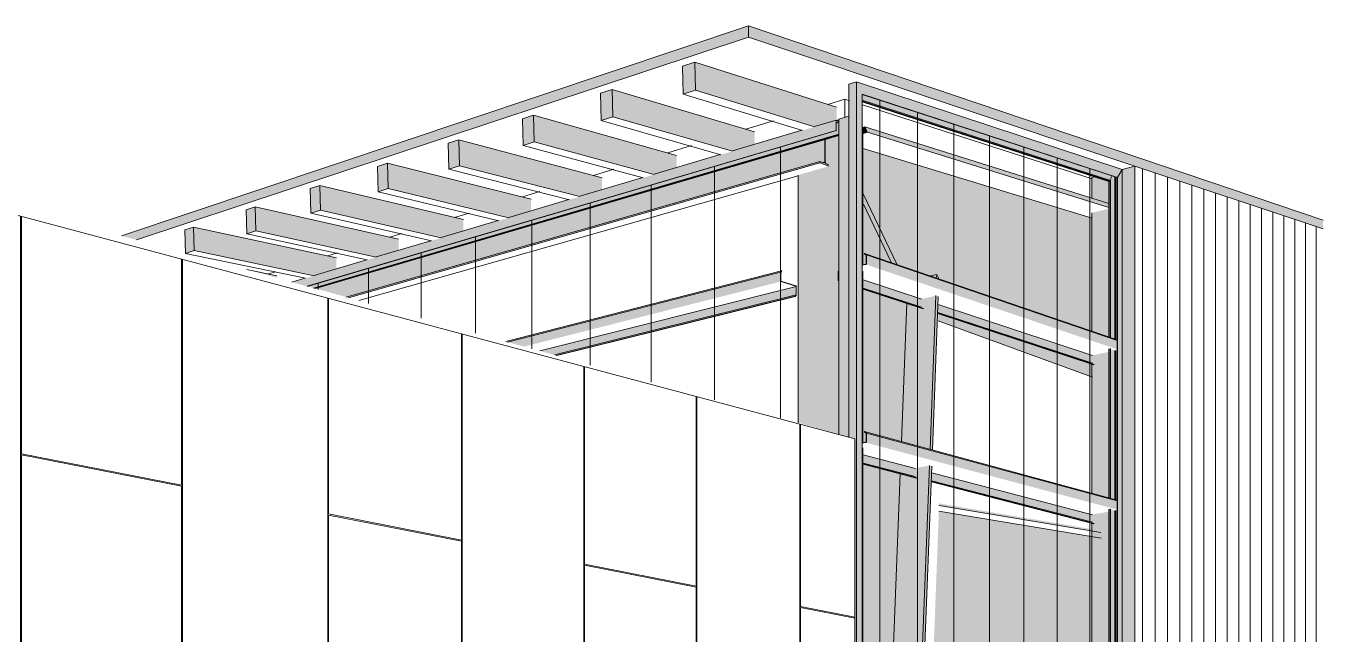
# Model space of a CAD drawing. Header units: inches. Extents: x 30764 to 92544, y -36095 to 66.
# Drawn here: x 30765.808 to 30766.363, y 60.205 to 60.465 of the extents above; entities that cross this region are included whole.
import ezdxf

# ---------------------------------------------------------------- set-up
doc = ezdxf.new("R2010")
doc.units = ezdxf.units.IN
doc.header["$MEASUREMENT"] = 0
for name, color, linetype, lineweight in [('A-CLNG', 13, 'Continuous', 13), ('A-GLAZ-CURT', 52, 'Continuous', 9), ('A-GLAZ-CWMG', 51, 'Continuous', 9), ('A-ROOF', 132, 'Continuous', 13), ('A-WALL', 113, 'Continuous', 13), ('A-WALL-PATT', 111, 'Continuous', 13), ('L-SITE-WALL', 31, 'Continuous', 13), ('S-BEAM', 12, 'Continuous', 9), ('S-COLS', 52, 'Continuous', 9)]:
    doc.layers.add(name, color=color, linetype=linetype, lineweight=lineweight)

# ---------------------------------------------------------------- blocks, each defined once
blk = doc.blocks.new('FP_30-Entrance - Xcel')
at = {"layer": 'A-WALL-PATT', "lineweight": 9}
for p, q in [((-2803.59179, 60.3128), (-2803.59179, 60.42628)), ((-2803.59132, 60.3133), (-2803.59132, 60.42616)), ((-2803.50705, 60.29677), (-2803.50705, 60.40367)), ((-2803.50663, 60.29613), (-2803.50663, 60.40356)), ((-2803.43085, 60.28129), (-2803.43085, 60.38334)), ((-2803.43048, 60.28175), (-2803.43048, 60.38324)), ((-2803.36196, 60.2683), (-2803.36196, 60.36495)), ((-2803.36162, 60.26773), (-2803.36162, 60.36486)), ((-2803.29937, 60.25555), (-2803.29937, 60.34825)), ((-2803.29906, 60.25597), (-2803.29906, 60.34817)), ((-2803.24227, 60.24482), (-2803.24227, 60.33301)), ((-2803.24198, 60.24431), (-2803.24198, 60.33294)), ((-2803.18995, 60.23412), (-2803.18995, 60.31905)), ((-2803.18969, 60.23451), (-2803.18969, 60.31898)), ((-2803.59179, 60.2005), (-2803.59179, 60.3128)), ((-2803.59132, 60.3133), (-2803.50705, 60.29677)), ((-2803.59132, 60.31271), (-2803.50705, 60.29621)), ((-2803.59132, 60.20044), (-2803.59132, 60.31271)), ((-2803.14184, 60.22512), (-2803.14184, 60.30622)), ((-2803.1416, 60.22465), (-2803.1416, 60.30615)), ((-2803.50705, 60.18986), (-2803.50705, 60.29621)), ((-2803.50663, 60.18981), (-2803.50663, 60.29613)), ((-2803.09745, 60.21601), (-2803.09745, 60.29437)), ((-2803.09723, 60.21637), (-2803.09723, 60.29431)), ((-2803.43085, 60.1803), (-2803.43085, 60.28129)), ((-2803.43048, 60.28175), (-2803.36196, 60.2683)), ((-2803.36196, 60.2678), (-2803.43048, 60.28122)), ((-2803.43048, 60.18025), (-2803.43048, 60.28122)), ((-2803.36196, 60.074), (-2803.36196, 60.2678)), ((-2803.36162, 60.17111), (-2803.36162, 60.26773)), ((-2803.29937, 60.16332), (-2803.29937, 60.25555)), ((-2803.29906, 60.25597), (-2803.24227, 60.24482)), ((-2803.29906, 60.25549), (-2803.24227, 60.24436)), ((-2803.29906, 60.07059), (-2803.29906, 60.25549)), ((-2803.24227, 60.06752), (-2803.24227, 60.24436)), ((-2803.24198, 60.15614), (-2803.24198, 60.24431)), ((-2803.18995, 60.14962), (-2803.18995, 60.23412)), ((-2803.18969, 60.23451), (-2803.14184, 60.22512)), ((-2803.14184, 60.2247), (-2803.18969, 60.23407)), ((-2803.18969, 60.06468), (-2803.18969, 60.23407)), ((-2803.14184, 60.06209), (-2803.14184, 60.2247)), ((-2803.1416, 60.14357), (-2803.1416, 60.22465)), ((-2803.09745, 60.13805), (-2803.09745, 60.21601)), ((-2803.09723, 60.21637), (-2803.07402, 60.21182)), ((-2803.09723, 60.21596), (-2803.07402, 60.21142)), ((-2803.09723, 60.05967), (-2803.09723, 60.21596)), ((-2803.29937, 60.16332), (-2803.36162, 60.17111)), ((-2803.36162, 60.1706), (-2803.29937, 60.16284)), ((-2803.36162, 59.97685), (-2803.36162, 60.1706)), ((-2803.29937, 59.9779), (-2803.29937, 60.16284)), ((-2803.18995, 60.14962), (-2803.24198, 60.15614)), ((-2803.24198, 60.15568), (-2803.18995, 60.14918)), ((-2803.24198, 59.97888), (-2803.24198, 60.15568)), ((-2803.18995, 59.97976), (-2803.18995, 60.14918)), ((-2803.09745, 60.13805), (-2803.1416, 60.14357)), ((-2803.1416, 60.14315), (-2803.09745, 60.13764)), ((-2803.1416, 59.98058), (-2803.1416, 60.14315)), ((-2803.09745, 59.98132), (-2803.09745, 60.13764)), ((-2803.36196, 60.074), (-2803.42853, 60.0776)), ((-2803.36196, 60.07349), (-2803.42853, 60.07707)), ((-2803.36196, 59.87969), (-2803.36196, 60.07349)), ((-2803.24227, 60.06752), (-2803.29906, 60.07059)), ((-2803.29906, 59.88522), (-2803.29906, 60.07011)), ((-2803.24227, 60.06706), (-2803.29906, 60.07011)), ((-2803.24227, 59.89022), (-2803.24227, 60.06706)), ((-2803.14184, 60.06209), (-2803.18969, 60.06468)), ((-2803.18969, 59.89485), (-2803.18969, 60.06424)), ((-2803.14184, 60.06167), (-2803.18969, 60.06424)), ((-2803.14184, 59.89905), (-2803.14184, 60.06167)), ((-2803.07402, 60.05842), (-2803.09723, 60.05967)), ((-2803.09723, 59.90298), (-2803.09723, 60.05927)), ((-2803.07402, 60.05802), (-2803.09723, 60.05927)), ((-2803.09745, 59.98132), (-2803.1416, 59.98058)), ((-2803.29937, 59.9779), (-2803.36162, 59.97685)), ((-2803.36162, 59.97635), (-2803.29937, 59.97742)), ((-2803.36162, 59.87922), (-2803.36162, 59.97635)), ((-2803.29937, 59.88472), (-2803.29937, 59.97742)), ((-2803.18995, 59.97976), (-2803.24198, 59.97888)), ((-2803.24198, 59.97842), (-2803.18995, 59.97932)), ((-2803.24198, 59.88979), (-2803.24198, 59.97842)), ((-2803.18995, 59.89438), (-2803.18995, 59.97932)), ((-2803.1416, 59.98015), (-2803.09745, 59.98092)), ((-2803.1416, 59.89865), (-2803.1416, 59.98015)), ((-2803.09745, 59.90255), (-2803.09745, 59.98092)), ((-2803.09723, 59.90298), (-2803.07402, 59.90502)), ((-2803.18969, 59.89485), (-2803.14184, 59.89905)), ((-2803.29906, 59.88522), (-2803.24227, 59.89022)), ((-2803.42853, 59.87383), (-2803.36196, 59.87969))]:
    blk.add_line(p, q, dxfattribs=at)
blk = doc.blocks.new('FP_47-Entrance - Xcel')
at = {"layer": 'A-WALL-PATT', "lineweight": 9}
for p, q in [((-2803.1058, 60.29698), (-2803.1058, 60.41287)), ((-2803.134, 60.30482), (-2803.134, 60.40453)), ((-2803.16108, 60.31236), (-2803.16108, 60.39656)), ((-2803.18713, 60.31961), (-2803.18713, 60.3889)), ((-2803.21218, 60.32659), (-2803.21218, 60.38152)), ((-2803.2363, 60.3333), (-2803.2363, 60.37442)), ((-2803.25955, 60.33977), (-2803.25955, 60.36759)), ((-2803.28195, 60.34601), (-2803.28195, 60.36099)), ((-2803.30357, 60.35203), (-2803.30357, 60.35463))]:
    blk.add_line(p, q, dxfattribs=at)
blk = doc.blocks.new('FP_53-Entrance - Xcel')
at = {"layer": 'A-WALL-PATT', "lineweight": 9}
for p, q in [((-2803.0633, 59.90791), (-2803.0633, 60.43291)), ((-2803.04721, 59.90929), (-2803.04721, 60.42767)), ((-2803.03159, 59.91064), (-2803.03159, 60.42258)), ((-2803.01643, 59.91194), (-2803.01643, 60.41763)), ((-2803.00171, 59.91321), (-2803.00171, 60.41283)), ((-2802.9874, 59.91444), (-2802.9874, 60.40817)), ((-2802.9735, 59.91564), (-2802.9735, 60.40364))]:
    blk.add_line(p, q, dxfattribs=at)
blk = doc.blocks.new('FP_54-Entrance - Xcel')
at = {"layer": 'A-WALL-PATT', "lineweight": 9}
for p, q in [((-2802.95086, 60.12083), (-2802.95086, 60.40362)), ((-2802.94552, 60.12015), (-2802.94552, 60.40184)), ((-2802.94024, 60.11949), (-2802.94024, 60.40008)), ((-2802.93501, 60.11883), (-2802.93501, 60.39833)), ((-2802.92985, 60.11818), (-2802.92985, 60.39661)), ((-2802.92474, 60.11753), (-2802.92474, 60.39491)), ((-2802.91969, 60.11689), (-2802.91969, 60.39322)), ((-2802.91469, 60.11626), (-2802.91469, 60.39155)), ((-2802.90974, 60.11564), (-2802.90974, 60.3899)), ((-2802.90485, 60.11502), (-2802.90485, 60.38827)), ((-2802.90001, 60.11441), (-2802.90001, 60.38666)), ((-2802.89523, 60.1138), (-2802.89523, 60.38506)), ((-2802.89049, 60.1132), (-2802.89049, 60.38348)), ((-2802.8858, 60.11261), (-2802.8858, 60.38191)), ((-2802.88116, 60.11203), (-2802.88116, 60.38036)), ((-2802.87657, 60.11145), (-2802.87657, 60.37883))]:
    blk.add_line(p, q, dxfattribs=at)

msp = doc.modelspace()

# ---------------------------------------------------------------- hatches: boundary and pattern name
at = {"layer": 'A-GLAZ-CWMG', "lineweight": 5}
for points in [[(30766.16375, 59.90469), (30766.16375, 60.44078), (30766.1605, 60.43978), (30766.1605, 60.28881), (30766.16297, 60.28813), (30766.16297, 59.90474)], [(30766.16375, 59.90469), (30766.16614, 59.9049), (30766.16614, 60.43549), (30766.16375, 60.44078), (30766.16375, 59.93582)], [(30766.27537, 60.39987), (30766.2773, 60.40327), (30766.16375, 60.44078), (30766.16614, 60.43549), (30766.27186, 60.40101)], [(30766.27222, 60.39824), (30766.27239, 60.39854), (30766.16618, 60.43293), (30766.16618, 60.43253), (30766.2719, 60.39835)], [(30766.27208, 60.39865), (30766.27315, 60.40053), (30766.16619, 60.4354), (30766.16619, 60.43293), (30766.27191, 60.39871)], [(30766.1605, 60.28881), (30766.1605, 60.42606), (30766.15619, 60.42478), (30766.15619, 60.29001), (30766.15788, 60.28954)], [(30765.92869, 60.35334), (30766.155, 60.41995), (30766.155, 60.42442), (30766.14579, 60.42168), (30766.14579, 60.42153), (30766.14059, 60.41998), (30766.14034, 60.42006), (30766.11067, 60.41123), (30766.11067, 60.41108), (30766.10572, 60.40961), (30766.10546, 60.40969), (30766.07724, 60.40129), (30766.07724, 60.40114), (30766.07253, 60.39974), (30766.07227, 60.39981), (30766.04539, 60.39182), (30766.04539, 60.39167), (30766.0409, 60.39034), (30766.04064, 60.3904), (30766.01501, 60.38278), (30766.01501, 60.38264), (30766.01072, 60.38136), (30766.01047, 60.38143), (30765.986, 60.37415), (30765.986, 60.37401), (30765.9819, 60.37279), (30765.98165, 60.37285), (30765.95827, 60.3659), (30765.95827, 60.36577), (30765.95435, 60.3646), (30765.9541, 60.36466), (30765.93174, 60.35801), (30765.93174, 60.35788), (30765.92798, 60.35676), (30765.92773, 60.35682), (30765.92216, 60.35516), (30765.92238, 60.35509)], [(30765.93147, 60.35258), (30766.15622, 60.41844), (30766.15622, 60.42348), (30766.15508, 60.42315), (30766.15511, 60.41997), (30766.15513, 60.41992), (30765.92881, 60.35332), (30765.92945, 60.35314)], [(30766.15511, 60.41991), (30766.15505, 60.42003), (30766.15505, 60.4243), (30766.15517, 60.42426), (30766.15531, 60.4243), (30766.155, 60.42442), (30766.155, 60.41995)], [(30766.15621, 60.42385), (30766.15621, 60.42395), (30766.15529, 60.42429), (30766.15517, 60.42426)], [(30765.93205, 60.35242), (30766.15621, 60.41804), (30766.15621, 60.41844), (30765.93147, 60.35258)], [(30766.27537, 59.91455), (30766.2773, 59.91472), (30766.2773, 60.40327), (30766.27537, 60.39987), (30766.27537, 59.93571)], [(30766.27537, 59.91455), (30766.27537, 60.39987), (30766.27519, 60.39982), (30766.27519, 59.91456)]]:
    msp.add_hatch(color=256, dxfattribs=at).paths.add_polyline_path(points, flags=0)
h = msp.add_hatch(color=256, dxfattribs=at)
h.paths.add_polyline_path([(30766.27179, 59.91633), (30766.27222, 59.91637), (30766.27222, 59.91749), (30766.27179, 59.91745), (30766.27179, 59.91658)], flags=0)
h.paths.add_polyline_path([(30766.27222, 59.91784), (30766.27222, 59.98353), (30766.2717, 59.98352), (30766.2717, 59.91787), (30766.27179, 59.91786)], flags=0)
h.paths.add_polyline_path([(30766.2717, 59.98786), (30766.27222, 59.98787), (30766.27222, 60.0522), (30766.2717, 60.05218), (30766.2717, 59.98883)], flags=0)
h.paths.add_polyline_path([(30766.27222, 60.05658), (30766.27222, 60.12084), (30766.2717, 60.12079), (30766.2717, 60.05661), (30766.27191, 60.0566)], flags=0)
h.paths.add_polyline_path([(30766.27222, 60.12529), (30766.27222, 60.25811), (30766.2717, 60.25802), (30766.2717, 60.12536), (30766.27191, 60.12534)], flags=0)
h.paths.add_polyline_path([(30766.27222, 60.26272), (30766.27222, 60.32674), (30766.2717, 60.32663), (30766.2717, 60.26287), (30766.27191, 60.26281)], flags=0)
h.paths.add_polyline_path([(30766.27222, 60.33143), (30766.27222, 60.39824), (30766.2717, 60.39811), (30766.2717, 60.33162), (30766.27191, 60.33154)], flags=0)
h = msp.add_hatch(color=256, dxfattribs=at)
h.paths.add_polyline_path([(30766.2724, 59.91639), (30766.27421, 59.91657), (30766.27421, 59.98356), (30766.2724, 59.98353), (30766.2724, 59.91658)], flags=0)
h.paths.add_polyline_path([(30766.2724, 59.98787), (30766.27421, 59.98789), (30766.27421, 60.05205), (30766.2724, 60.05215), (30766.2724, 59.99076)], flags=0)
h.paths.add_polyline_path([(30766.27421, 60.05647), (30766.27421, 60.1205), (30766.2724, 60.12073), (30766.2724, 60.05657)], flags=0)
h.paths.add_polyline_path([(30766.27421, 60.12504), (30766.27421, 60.25739), (30766.2724, 60.25787), (30766.2724, 60.12527)], flags=0)
h.paths.add_polyline_path([(30766.27421, 60.26219), (30766.27421, 60.32584), (30766.2724, 60.32645), (30766.2724, 60.26268), (30766.27329, 60.26244)], flags=0)
h.paths.add_polyline_path([(30766.27421, 60.33076), (30766.27421, 60.40018), (30766.27315, 60.40053), (30766.27208, 60.39865), (30766.2724, 60.39855), (30766.2724, 60.33138)], flags=0)
h = msp.add_hatch(color=256, dxfattribs=at)
h.paths.add_polyline_path([(30766.27222, 59.91637), (30766.27239, 59.91639), (30766.27239, 59.98353), (30766.27222, 59.98353), (30766.27222, 59.91658)], flags=0)
h.paths.add_polyline_path([(30766.27222, 59.98787), (30766.27239, 59.98787), (30766.27239, 60.05219), (30766.27222, 60.0522), (30766.27222, 59.99076)], flags=0)
h.paths.add_polyline_path([(30766.27239, 60.05657), (30766.27239, 60.12081), (30766.27222, 60.12084), (30766.27222, 60.05658)], flags=0)
h.paths.add_polyline_path([(30766.27239, 60.12527), (30766.27239, 60.25806), (30766.27222, 60.25811), (30766.27222, 60.12529)], flags=0)
h.paths.add_polyline_path([(30766.27239, 60.26267), (30766.27239, 60.32669), (30766.27222, 60.32674), (30766.27222, 60.26272)], flags=0)
h.paths.add_polyline_path([(30766.27239, 60.33137), (30766.27239, 60.39854), (30766.27222, 60.39824), (30766.27222, 60.33143)], flags=0)
h = msp.add_hatch(color=256, dxfattribs=at)
h.paths.add_polyline_path([(30766.27522, 59.91483), (30766.27522, 59.98358), (30766.27421, 59.98356), (30766.27421, 59.91654), (30766.27488, 59.91657), (30766.27488, 59.91485)], flags=0)
h.paths.add_polyline_path([(30766.27421, 59.98789), (30766.27522, 59.98791), (30766.27522, 60.05209), (30766.27421, 60.05205), (30766.27421, 59.98878)], flags=0)
h.paths.add_polyline_path([(30766.27522, 60.05641), (30766.27522, 60.12058), (30766.27421, 60.1205), (30766.27421, 60.05647)], flags=0)
h.paths.add_polyline_path([(30766.27522, 60.1249), (30766.27522, 60.25756), (30766.27421, 60.25739), (30766.27421, 60.12504)], flags=0)
h.paths.add_polyline_path([(30766.27522, 60.2619), (30766.27522, 60.32605), (30766.27421, 60.32584), (30766.27421, 60.26219)], flags=0)
h.paths.add_polyline_path([(30766.27522, 60.3304), (30766.27522, 60.39984), (30766.27421, 60.40018), (30766.27421, 60.33076)], flags=0)
at = {"layer": 'A-ROOF', "lineweight": 5}
h = msp.add_hatch(color=256, dxfattribs=at)
h.paths.add_polyline_path([(30765.00953, 60.09311), (30765.17544, 60.14802), (30765.17544, 60.14957), (30765.00953, 60.09409)], flags=0)
h.paths.add_polyline_path([(30765.85567, 60.37318), (30766.11758, 60.45987), (30766.11758, 60.46468), (30765.84931, 60.37495)], flags=0)
msp.add_hatch(color=256, dxfattribs=at).paths.add_polyline_path([(30766.3633, 60.37787), (30766.3633, 60.38163), (30766.11758, 60.46468), (30766.11758, 60.45987), (30766.35393, 60.381)], flags=0)
at = {"layer": 'L-SITE-WALL', "lineweight": 5}
msp.add_hatch(color=256, dxfattribs=at).paths.add_polyline_path([(30766.2773, 60.12081), (30766.28285, 60.12124), (30766.28285, 60.40472), (30766.2773, 60.40327), (30766.2773, 60.12109)], flags=0)
h = msp.add_hatch(color=256, dxfattribs=at)
h.paths.add_polyline_path([(30766.27522, 60.1249), (30766.27522, 60.25754), (30766.27421, 60.25737), (30766.27421, 60.12504)], flags=0)
h.paths.add_polyline_path([(30766.27174, 60.12537), (30766.27174, 60.25696), (30766.26462, 60.25578), (30766.26462, 60.2524), (30766.26539, 60.2519), (30766.26529, 60.25176), (30766.26446, 60.25198), (30766.26446, 60.12635), (30766.27042, 60.12555)], flags=0)
h.paths.add_polyline_path([(30766.27522, 60.2619), (30766.27522, 60.32603), (30766.27421, 60.32582), (30766.27421, 60.26219)], flags=0)
h.paths.add_polyline_path([(30766.27174, 60.26288), (30766.27174, 60.32529), (30766.26462, 60.32379), (30766.26462, 60.32042), (30766.26539, 60.31995), (30766.26529, 60.31981), (30766.26446, 60.32009), (30766.26446, 60.26493)], flags=0)
h.paths.add_polyline_path([(30766.27522, 60.3304), (30766.27522, 60.39984), (30766.27421, 60.40018), (30766.27421, 60.33076)], flags=0)
h.paths.add_polyline_path([(30766.27174, 60.33164), (30766.27174, 60.38659), (30766.26446, 60.38477), (30766.26446, 60.33422), (30766.27158, 60.33169)], flags=0)
h.paths.add_polyline_path([(30766.27174, 60.3888), (30766.27174, 60.39813), (30766.26557, 60.40022), (30766.26446, 60.39993), (30766.26446, 60.39119)], flags=0)
at = {"layer": 'S-BEAM'}
for points in [[(30766.08957, 60.43551), (30766.09482, 60.43719), (30766.09454, 60.44919), (30766.08929, 60.44747)], [(30766.05444, 60.42428), (30766.05942, 60.42587), (30766.05914, 60.43756), (30766.05416, 60.43592), (30766.05417, 60.43546)], [(30766.02108, 60.4136), (30766.02582, 60.41512), (30766.02553, 60.42651), (30766.0208, 60.42495)], [(30765.98936, 60.40346), (30765.99386, 60.4049), (30765.99358, 60.416), (30765.98907, 60.41452)], [(30766.15194, 60.40469), (30766.15194, 60.40532), (30766.15067, 60.40582), (30766.15049, 60.40607), (30766.15038, 60.40644), (30766.15037, 60.40664), (30766.15036, 60.41616), (30766.15016, 60.4161), (30766.15015, 60.40653), (30766.15004, 60.40624), (30766.14996, 60.40615), (30766.14987, 60.40611), (30766.14976, 60.40613), (30766.14805, 60.40676), (30766.14805, 60.40614)], [(30766.26452, 60.33426), (30766.26452, 60.38243), (30766.16662, 60.41226), (30766.16662, 60.39292), (30766.18098, 60.3628), (30766.19551, 60.35784), (30766.19822, 60.35851), (30766.19914, 60.35674), (30766.19914, 60.35664), (30766.20023, 60.35622), (30766.26071, 60.33556)], [(30765.95915, 60.39379), (30765.96345, 60.39517), (30765.96316, 60.406), (30765.95887, 60.40459)], [(30765.93036, 60.38458), (30765.93446, 60.38589), (30765.93417, 60.39647), (30765.93008, 60.39513)], [(30765.90289, 60.37579), (30765.9068, 60.37704), (30765.90651, 60.38738), (30765.90261, 60.38609), (30765.90276, 60.38065)], [(30765.87664, 60.3674), (30765.88038, 60.36859), (30765.8801, 60.37869), (30765.87636, 60.37747)], [(30766.20776, 60.19572), (30766.26836, 60.19669), (30766.26836, 60.24564), (30766.19896, 60.25712), (30766.19673, 60.19826), (30766.20283, 60.19686)]]:
    msp.add_hatch(color=256, dxfattribs=at).paths.add_polyline_path(points, flags=0)
at = {"layer": 'S-BEAM', "lineweight": 5}
for points in [[(30766.14579, 60.42153), (30766.1458, 60.42168), (30766.15517, 60.42452), (30766.15517, 60.42993), (30766.09454, 60.44919), (30766.09482, 60.43719), (30766.14529, 60.42168)], [(30766.11067, 60.41108), (30766.11067, 60.41123), (30766.12011, 60.4141), (30766.12011, 60.41937), (30766.05914, 60.43756), (30766.05942, 60.42587), (30766.10445, 60.41288)], [(30766.07724, 60.40114), (30766.07724, 60.40129), (30766.08673, 60.40417), (30766.08673, 60.40931), (30766.02553, 60.42651), (30766.02582, 60.41512), (30766.071, 60.40284)], [(30766.16636, 60.41861), (30766.16843, 60.41921), (30766.16735, 60.42151), (30766.16623, 60.42118), (30766.16624, 60.41886)], [(30766.27173, 60.38702), (30766.27173, 60.38879), (30766.16735, 60.42151), (30766.16843, 60.41921), (30766.24909, 60.39407)], [(30765.94547, 60.34874), (30766.14808, 60.40678), (30766.14906, 60.4064), (30766.15016, 60.40672), (30766.15015, 60.4161), (30765.93239, 60.35238), (30765.93882, 60.35059)], [(30766.04539, 60.39167), (30766.04539, 60.39182), (30766.05491, 60.39471), (30766.05491, 60.39972), (30765.99358, 60.416), (30765.99386, 60.4049), (30766.03913, 60.39328)], [(30765.9464, 60.34846), (30766.14805, 60.40614), (30766.14805, 60.40676), (30765.94545, 60.34872)], [(30766.01501, 60.38264), (30766.01501, 60.38278), (30766.02455, 60.38567), (30766.02455, 60.39058), (30765.96316, 60.406), (30765.96345, 60.39517), (30766.00874, 60.38416)], [(30766.14987, 60.40611), (30766.14996, 60.40615), (30766.15004, 60.40624), (30766.15015, 60.40653), (30766.15016, 60.40672), (30766.14906, 60.4064), (30766.14984, 60.40612)], [(30765.986, 60.37401), (30765.986, 60.37415), (30765.99554, 60.37704), (30765.99554, 60.38184), (30765.93417, 60.39647), (30765.93446, 60.38589), (30765.97973, 60.37546)], [(30766.18098, 60.3628), (30766.16662, 60.39292), (30766.16665, 60.38847), (30766.1785, 60.36368), (30766.18083, 60.36285)], [(30765.95827, 60.36577), (30765.95827, 60.3659), (30765.96781, 60.36879), (30765.96781, 60.37348), (30765.90651, 60.38738), (30765.9068, 60.37704), (30765.95532, 60.36641)], [(30765.93174, 60.35788), (30765.93174, 60.35801), (30765.94127, 60.3609), (30765.94127, 60.36548), (30765.8801, 60.37869), (30765.88038, 60.36859), (30765.93072, 60.35809)], [(30766.27521, 60.33019), (30766.27522, 60.3304), (30766.16709, 60.36733), (30766.16796, 60.36679), (30766.27425, 60.33051)], [(30766.27521, 60.32682), (30766.27521, 60.33019), (30766.16796, 60.36679), (30766.16796, 60.36305), (30766.27188, 60.32795)], [(30765.91583, 60.35701), (30765.91583, 60.35782), (30765.9032, 60.36041), (30765.91339, 60.35766)], [(30766.01448, 60.32948), (30766.13122, 60.35939), (30766.13171, 60.35998), (30766.01369, 60.3297)], [(30766.02079, 60.32772), (30766.13122, 60.35572), (30766.13122, 60.35939), (30766.01448, 60.32948)], [(30766.27521, 60.3264), (30766.27521, 60.32682), (30766.16796, 60.36305), (30766.16792, 60.36289), (30766.16782, 60.36276), (30766.16768, 60.36268), (30766.27397, 60.32682)], [(30766.02145, 60.32754), (30766.13138, 60.35538), (30766.1313, 60.35545), (30766.13124, 60.35557), (30766.13122, 60.35572), (30766.0208, 60.32772), (30766.02131, 60.32758)], [(30766.02824, 60.32572), (30766.13788, 60.35319), (30766.13785, 60.3533), (30766.13782, 60.35333), (30766.02803, 60.32578), (30766.02824, 60.32572)], [(30766.03449, 60.32398), (30766.13788, 60.34962), (30766.13785, 60.35318), (30766.02824, 60.32572), (30766.03084, 60.325)], [(30766.19775, 60.3569), (30766.1977, 60.35701), (30766.19754, 60.35697)], [(30766.20005, 60.35611), (30766.1977, 60.35701), (30766.19775, 60.3569)], [(30766.03525, 60.32376), (30766.13743, 60.34907), (30766.13788, 60.34962), (30766.03449, 60.32398)], [(30766.03554, 60.32368), (30766.13749, 60.34892), (30766.13743, 60.34907), (30766.03525, 60.32376)], [(30766.26473, 60.3145), (30766.26458, 60.32015), (30766.1987, 60.34178), (30766.19865, 60.33861), (30766.2495, 60.32006)], [(30766.16618, 60.2862), (30766.16782, 60.28657), (30766.16792, 60.28669), (30766.16796, 60.28685), (30766.16796, 60.29059), (30766.16709, 60.29117), (30766.16698, 60.29102), (30766.16779, 60.29047), (30766.16778, 60.28675), (30766.16768, 60.28667), (30766.16618, 60.28637), (30766.16618, 60.28622)], [(30766.27521, 60.26159), (30766.27522, 60.2619), (30766.16709, 60.29117), (30766.16796, 60.29059), (30766.27425, 60.26185)], [(30766.27521, 60.25784), (30766.27521, 60.25823), (30766.16796, 60.28685), (30766.16792, 60.28669), (30766.16782, 60.28657), (30766.16768, 60.2865), (30766.27397, 60.25817)], [(30766.27521, 60.25823), (30766.27521, 60.26159), (30766.16796, 60.29059), (30766.16796, 60.28685), (30766.27188, 60.25911)], [(30766.2683, 60.24798), (30766.2683, 60.24881), (30766.19903, 60.2605), (30766.199, 60.25962), (30766.26788, 60.24806)]]:
    msp.add_hatch(color=256, dxfattribs=at).paths.add_polyline_path(points, flags=0)
h = msp.add_hatch(color=256, dxfattribs=at)
h.paths.add_polyline_path([(30766.15627, 60.35561), (30766.15627, 60.35584), (30766.15602, 60.35599), (30766.15603, 60.35969), (30766.15613, 60.35977), (30766.15627, 60.35981), (30766.15627, 60.35998), (30766.15599, 60.35987), (30766.15589, 60.35974), (30766.15585, 60.35958), (30766.15585, 60.35587)], flags=0)
h.paths.add_polyline_path([(30766.16618, 60.36231), (30766.16782, 60.36276), (30766.16792, 60.36289), (30766.16796, 60.36305), (30766.16796, 60.36679), (30766.16709, 60.36733), (30766.16698, 60.36717), (30766.16779, 60.36667), (30766.16778, 60.36294), (30766.16768, 60.36286), (30766.16618, 60.36248), (30766.16618, 60.36233)], flags=0)
at = {"layer": 'S-BEAM'}
h = msp.add_hatch(color=256, dxfattribs=at)
h.paths.add_polyline_path([(30766.13749, 60.34892), (30766.13797, 60.34951), (30766.13795, 60.35331), (30766.13788, 60.35319), (30766.13788, 60.34962), (30766.13743, 60.34907)], flags=0)
h.paths.add_polyline_path([(30766.13787, 60.35325), (30766.13795, 60.35331), (30766.1379, 60.35343)], flags=0)
h.paths.add_polyline_path([(30766.13785, 60.3533), (30766.1379, 60.35343), (30766.13782, 60.35349)], flags=0)
h.paths.add_polyline_path([(30766.13124, 60.35557), (30766.13132, 60.35569), (30766.13132, 60.35928), (30766.13177, 60.35983), (30766.13171, 60.35998), (30766.13122, 60.35939), (30766.13122, 60.35572)], flags=0)
h.paths.add_polyline_path([(30766.1313, 60.35545), (30766.13133, 60.35563), (30766.13124, 60.35557)], flags=0)
h.paths.add_polyline_path([(30766.13138, 60.35538), (30766.13135, 60.35558), (30766.1313, 60.35545)], flags=0)
h.paths.add_polyline_path([(30766.13782, 60.35333), (30766.13782, 60.35349), (30766.13138, 60.35555), (30766.13138, 60.35538), (30766.1355, 60.35407)], flags=0)
at = {"layer": 'S-BEAM', "lineweight": 5}
h = msp.add_hatch(color=256, dxfattribs=at)
h.paths.add_polyline_path([(30766.26462, 60.32369), (30766.26468, 60.32379), (30766.26473, 60.32382), (30766.19866, 60.34569), (30766.19865, 60.34552), (30766.2606, 60.32501)], flags=0)
h.paths.add_polyline_path([(30766.19169, 60.34782), (30766.19176, 60.34793), (30766.19181, 60.34796), (30766.16656, 60.35632), (30766.16656, 60.35614), (30766.18093, 60.35138)], flags=0)
h.paths.add_polyline_path([(30766.15627, 60.35954), (30766.15627, 60.35973), (30766.15613, 60.35977), (30766.15603, 60.35969), (30766.15602, 60.35963), (30766.15613, 60.35959)], flags=0)
h = msp.add_hatch(color=256, dxfattribs=at)
h.paths.add_polyline_path([(30766.26462, 60.32042), (30766.26462, 60.32369), (30766.19865, 60.34552), (30766.19852, 60.34207), (30766.25073, 60.32497)], flags=0)
h.paths.add_polyline_path([(30766.19156, 60.34435), (30766.19169, 60.34782), (30766.16656, 60.35614), (30766.16656, 60.35254), (30766.18093, 60.34783)], flags=0)
h.paths.add_polyline_path([(30766.15627, 60.35591), (30766.15627, 60.35954), (30766.15602, 60.35963), (30766.15603, 60.35599), (30766.15613, 60.35596)], flags=0)
h = msp.add_hatch(color=256, dxfattribs=at)
h.paths.add_polyline_path([(30766.26539, 60.31995), (30766.26462, 60.32042), (30766.19852, 60.34207), (30766.1985, 60.34185), (30766.25009, 60.32496)], flags=0)
h.paths.add_polyline_path([(30766.19233, 60.34387), (30766.19156, 60.34435), (30766.16656, 60.35254), (30766.16655, 60.35231), (30766.18091, 60.3476)], flags=0)
h.paths.add_polyline_path([(30766.15627, 60.35584), (30766.15627, 60.35591), (30766.15613, 60.35592)], flags=0)
h = msp.add_hatch(color=256, dxfattribs=at)
h.paths.add_polyline_path([(30766.26529, 60.31981), (30766.26539, 60.31995), (30766.1985, 60.34185), (30766.19849, 60.34166), (30766.24955, 60.32496)], flags=0)
h.paths.add_polyline_path([(30766.19222, 60.34372), (30766.19233, 60.34387), (30766.16655, 60.35231), (30766.16655, 60.35212), (30766.18092, 60.34742)], flags=0)
h = msp.add_hatch(color=256, dxfattribs=at)
h.paths.add_polyline_path([(30766.26462, 60.25567), (30766.26468, 60.25578), (30766.26473, 60.2558), (30766.19591, 60.27375), (30766.19591, 60.27363), (30766.26064, 60.25671)], flags=0)
h.paths.add_polyline_path([(30766.18892, 60.27546), (30766.18898, 60.27557), (30766.18904, 60.27559), (30766.16656, 60.28143), (30766.16656, 60.2813), (30766.18664, 60.27605)], flags=0)
h = msp.add_hatch(color=256, dxfattribs=at)
h.paths.add_polyline_path([(30766.26462, 60.2524), (30766.26462, 60.25567), (30766.19591, 60.27363), (30766.19578, 60.27017), (30766.25274, 60.25547)], flags=0)
h.paths.add_polyline_path([(30766.18878, 60.27197), (30766.18892, 60.27546), (30766.16656, 60.2813), (30766.16656, 60.27771), (30766.18077, 60.27404)], flags=0)
h = msp.add_hatch(color=256, dxfattribs=at)
h.paths.add_polyline_path([(30766.26539, 60.2519), (30766.26462, 60.2524), (30766.19578, 60.27017), (30766.19575, 60.26985), (30766.25158, 60.25546)], flags=0)
h.paths.add_polyline_path([(30766.18955, 60.27144), (30766.18878, 60.27197), (30766.16656, 60.27771), (30766.16655, 60.27737), (30766.18076, 60.27371)], flags=0)
h = msp.add_hatch(color=256, dxfattribs=at)
h.paths.add_polyline_path([(30766.26529, 60.25176), (30766.26539, 60.2519), (30766.19575, 60.26985), (30766.19575, 60.26967), (30766.25095, 60.25546)], flags=0)
h.paths.add_polyline_path([(30766.18944, 60.2713), (30766.18955, 60.27144), (30766.16655, 60.27737), (30766.16655, 60.2772), (30766.18076, 60.27354)], flags=0)
at = {"layer": 'S-COLS', "lineweight": 5}
msp.add_hatch(color=256, dxfattribs=at).paths.add_polyline_path([(30766.15632, 60.29008), (30766.15632, 60.35564), (30766.1559, 60.3559), (30766.15594, 60.35977), (30766.15612, 60.35995), (30766.15632, 60.36001), (30766.15632, 60.41792), (30766.15039, 60.41618), (30766.15042, 60.40638), (30766.15053, 60.40604), (30766.15068, 60.40583), (30766.15079, 60.40576), (30766.15194, 60.40532), (30766.15194, 60.40469), (30766.1387, 60.40093), (30766.1387, 60.29498), (30766.14677, 60.29273)], flags=0)
h = msp.add_hatch(color=256, dxfattribs=at)
h.paths.add_polyline_path([(30766.16624, 59.90894), (30766.16647, 59.90896), (30766.16647, 59.97723), (30766.16624, 59.97723), (30766.16624, 59.91489)], flags=0)
h.paths.add_polyline_path([(30766.16647, 59.98203), (30766.16647, 60.05309), (30766.16624, 60.0531), (30766.16624, 59.98203)], flags=0)
h.paths.add_polyline_path([(30766.16624, 60.05806), (30766.16647, 60.05807), (30766.16647, 60.13306), (30766.16624, 60.13305), (30766.16624, 60.05812)], flags=0)
h.paths.add_polyline_path([(30766.16624, 60.13417), (30766.16647, 60.1342), (30766.16647, 60.28423), (30766.16624, 60.28429), (30766.16624, 60.13432)], flags=0)
h.paths.add_polyline_path([(30766.16624, 60.2864), (30766.16647, 60.28645), (30766.16647, 60.35981), (30766.16624, 60.35988), (30766.16624, 60.28653)], flags=0)
h.paths.add_polyline_path([(30766.16624, 60.36252), (30766.16647, 60.36258), (30766.16647, 60.41857), (30766.16636, 60.41861), (30766.16624, 60.41886), (30766.16624, 60.36273)], flags=0)
h = msp.add_hatch(color=256, dxfattribs=at)
h.paths.add_polyline_path([(30766.16665, 59.90893), (30766.16836, 59.90907), (30766.17101, 59.9776), (30766.16773, 59.97753), (30766.16739, 59.97724), (30766.16665, 59.97723), (30766.16665, 59.91486)], flags=0)
h.paths.add_polyline_path([(30766.16665, 59.98224), (30766.17119, 59.98232), (30766.17388, 60.05209), (30766.16665, 60.05244), (30766.16665, 59.98653)], flags=0)
h.paths.add_polyline_path([(30766.16665, 60.05809), (30766.168, 60.05816), (30766.16806, 60.05828), (30766.16806, 60.06193), (30766.16723, 60.0626), (30766.16734, 60.06274), (30766.17428, 60.06233), (30766.17675, 60.12618), (30766.16665, 60.12738), (30766.16665, 60.05814)], flags=0)
h.paths.add_polyline_path([(30766.16665, 60.13424), (30766.168, 60.13438), (30766.16806, 60.13449), (30766.16806, 60.13816), (30766.16723, 60.13878), (30766.16734, 60.13893), (30766.17719, 60.13765), (30766.18243, 60.27318), (30766.16665, 60.27725), (30766.16665, 60.13436)], flags=0)
h.paths.add_polyline_path([(30766.16665, 60.28654), (30766.168, 60.28683), (30766.16806, 60.28695), (30766.16806, 60.29061), (30766.16723, 60.29115), (30766.16734, 60.2913), (30766.18296, 60.28707), (30766.18524, 60.3461), (30766.16665, 60.35218), (30766.16665, 60.28663)], flags=0)
h.paths.add_polyline_path([(30766.16665, 60.36269), (30766.168, 60.36306), (30766.16806, 60.36317), (30766.16806, 60.36684), (30766.16723, 60.36733), (30766.16734, 60.36749), (30766.1785, 60.36368), (30766.16665, 60.38848), (30766.16665, 60.36285)], flags=0)
h = msp.add_hatch(color=256, dxfattribs=at)
h.paths.add_polyline_path([(30766.16836, 59.90907), (30766.18095, 59.91018), (30766.18369, 59.98202), (30766.17764, 59.98188), (30766.17752, 59.97859), (30766.17829, 59.97788), (30766.17818, 59.97776), (30766.17101, 59.9776), (30766.16841, 59.9103)], flags=0)
h.paths.add_polyline_path([(30766.17119, 59.98232), (30766.17382, 59.98236), (30766.17382, 59.98578), (30766.17301, 59.98649), (30766.17311, 59.98662), (30766.18387, 59.98676), (30766.18653, 60.05641), (30766.1805, 60.05615), (30766.18036, 60.05252), (30766.18113, 60.05186), (30766.18102, 60.05173), (30766.17388, 60.05209), (30766.1712, 59.98251)], flags=0)
h.paths.add_polyline_path([(30766.18673, 60.06158), (30766.18935, 60.13023), (30766.18332, 60.12967), (30766.18318, 60.12606), (30766.18395, 60.12544), (30766.18384, 60.12531), (30766.17675, 60.12618), (30766.17428, 60.06233), (30766.18077, 60.06194)], flags=0)
h.paths.add_polyline_path([(30766.18957, 60.13599), (30766.19494, 60.27671), (30766.18898, 60.27557), (30766.18892, 60.2755), (30766.18878, 60.27197), (30766.18955, 60.27144), (30766.18944, 60.2713), (30766.18243, 60.27318), (30766.17719, 60.13765), (30766.18081, 60.13717)], flags=0)
h.paths.add_polyline_path([(30766.1952, 60.28362), (30766.19771, 60.34936), (30766.1917, 60.34793), (30766.19156, 60.34435), (30766.19233, 60.34387), (30766.19222, 60.34372), (30766.18524, 60.3461), (30766.18296, 60.28707), (30766.18556, 60.28634)], flags=0)
h.paths.add_polyline_path([(30766.198, 60.35692), (30766.19806, 60.35842), (30766.19539, 60.35777), (30766.19757, 60.35699), (30766.19773, 60.35703)], flags=0)
h = msp.add_hatch(color=256, dxfattribs=at)
h.paths.add_polyline_path([(30766.18095, 59.91018), (30766.18196, 59.91027), (30766.1847, 59.98204), (30766.18369, 59.98199), (30766.18113, 59.91487)], flags=0)
h.paths.add_polyline_path([(30766.18387, 59.98676), (30766.18488, 59.98678), (30766.18753, 60.05636), (30766.18653, 60.05641), (30766.18403, 59.99077)], flags=0)
h.paths.add_polyline_path([(30766.18773, 60.06152), (30766.19035, 60.13011), (30766.18935, 60.13021), (30766.18673, 60.06158)], flags=0)
h.paths.add_polyline_path([(30766.19057, 60.13586), (30766.19593, 60.27645), (30766.19494, 60.27671), (30766.18957, 60.13599)], flags=0)
h.paths.add_polyline_path([(30766.19619, 60.28335), (30766.1987, 60.34903), (30766.19771, 60.34936), (30766.1952, 60.28362)], flags=0)
h.paths.add_polyline_path([(30766.19898, 60.35655), (30766.19899, 60.35665), (30766.19806, 60.35842), (30766.198, 60.35692), (30766.19882, 60.35661)], flags=0)

# ---------------------------------------------------------------- linework, layer by layer
at = {"layer": 'A-CLNG'}
for p, q in [((30766.1515, 60.43115), (30766.1587, 60.43333)), ((30766.1587, 60.43333), (30766.16066, 60.4327)), ((30766.1587, 60.42559), (30766.1587, 60.43333)), ((30766.16635, 60.43087), (30766.26447, 60.39929)), ((30766.11641, 60.42052), (30766.12817, 60.42409)), ((30766.08301, 60.4104), (30766.0932, 60.41349)), ((30766.05117, 60.40076), (30766.05993, 60.40341)), ((30766.0208, 60.39156), (30766.02825, 60.39382)), ((30765.99179, 60.38277), (30765.99804, 60.38466)), ((30765.96406, 60.37437), (30765.9692, 60.37593)), ((30765.93751, 60.36633), (30765.94164, 60.36758)), ((30765.91208, 60.35863), (30765.91528, 60.35959))]:
    msp.add_line(p, q, dxfattribs=at)
at = {"layer": 'A-GLAZ-CWMG'}
for p, q in [((30766.16375, 60.44078), (30766.1605, 60.43978)), ((30766.1605, 60.43978), (30766.16375, 60.44078)), ((30766.1605, 60.28881), (30766.1605, 60.43978)), ((30766.16375, 60.44078), (30766.16375, 59.90469)), ((30766.2773, 60.40327), (30766.16375, 60.44078)), ((30766.16614, 60.43549), (30766.16614, 59.9049)), ((30766.27537, 60.39987), (30766.16614, 60.43549)), ((30766.27519, 60.39982), (30766.16614, 60.43537)), ((30766.27239, 60.39854), (30766.16618, 60.43293)), ((30766.27222, 60.39824), (30766.16618, 60.43253)), ((30766.2717, 60.39811), (30766.16619, 60.4322)), ((30766.15619, 60.42478), (30766.1605, 60.42606)), ((30766.1605, 60.28881), (30766.1605, 60.42606)), ((30766.155, 60.41995), (30765.92869, 60.35334)), ((30766.15511, 60.41991), (30765.9288, 60.35331)), ((30766.14034, 60.42006), (30766.11067, 60.41123)), ((30766.155, 60.42442), (30766.1458, 60.42168)), ((30766.15531, 60.4243), (30766.155, 60.42442)), ((30766.155, 60.42442), (30766.155, 60.41995)), ((30766.155, 60.41995), (30766.15511, 60.41991)), ((30766.15505, 60.42003), (30766.15505, 60.4243)), ((30766.15505, 60.4243), (30766.15517, 60.42426)), ((30766.15511, 60.42001), (30766.15505, 60.42003)), ((30766.15622, 60.42348), (30766.15508, 60.42315)), ((30766.15511, 60.41991), (30766.15511, 60.42001)), ((30766.15517, 60.42426), (30766.15621, 60.42385)), ((30766.15621, 60.42395), (30766.15531, 60.4243)), ((30766.15619, 60.29001), (30766.15619, 60.42478)), ((30766.15621, 60.41844), (30765.93147, 60.35258)), ((30766.15621, 60.41804), (30765.93205, 60.35242)), ((30766.15622, 60.41784), (30765.93235, 60.35234)), ((30766.10546, 60.40969), (30766.07724, 60.40129)), ((30766.2773, 60.40327), (30766.27537, 60.39987)), ((30766.27537, 60.39987), (30766.2773, 60.40327)), ((30766.2773, 59.91472), (30766.2773, 60.40327)), ((30766.07227, 60.39981), (30766.04539, 60.39182)), ((30766.27222, 60.39824), (30766.2717, 60.39811)), ((30766.2717, 60.39811), (30766.27222, 60.39824)), ((30766.2717, 60.33162), (30766.2717, 60.39811)), ((30766.27315, 60.40053), (30766.27208, 60.39865)), ((30766.27208, 60.39865), (30766.27315, 60.40053)), ((30766.27239, 60.39854), (30766.27222, 60.39824)), ((30766.27222, 60.39824), (30766.27239, 60.39854)), ((30766.27222, 60.33143), (30766.27222, 60.39824)), ((30766.27239, 60.33137), (30766.27239, 60.39854)), ((30766.27421, 60.33076), (30766.27421, 60.40018)), ((30766.27537, 60.39987), (30766.27519, 60.39982)), ((30766.27519, 60.39982), (30766.27537, 60.39987)), ((30766.27519, 59.91456), (30766.27519, 60.39982)), ((30766.27537, 59.91455), (30766.27537, 60.39987)), ((30766.04064, 60.3904), (30766.01501, 60.38278)), ((30766.01047, 60.38143), (30765.986, 60.37415)), ((30765.98165, 60.37285), (30765.95827, 60.3659)), ((30765.9541, 60.36466), (30765.93174, 60.35801)), ((30765.92773, 60.35682), (30765.92216, 60.35516)), ((30766.2717, 60.26287), (30766.2717, 60.32663)), ((30766.27222, 60.26272), (30766.27222, 60.32674)), ((30766.27239, 60.26267), (30766.27239, 60.32669)), ((30766.27421, 60.26219), (30766.27421, 60.32584)), ((30766.2717, 60.12536), (30766.2717, 60.25802)), ((30766.27222, 60.12529), (30766.27222, 60.25811)), ((30766.27239, 60.12527), (30766.27239, 60.25806)), ((30766.27421, 60.12504), (30766.27421, 60.25739))]:
    msp.add_line(p, q, dxfattribs=at)
at = {"layer": 'A-ROOF'}
for p, q in [((30765.84931, 60.37495), (30766.11758, 60.46468)), ((30766.11758, 60.46468), (30766.3633, 60.38163)), ((30766.11758, 60.45987), (30766.11758, 60.46468)), ((30766.11758, 60.45987), (30765.85567, 60.37318)), ((30766.28285, 60.40472), (30766.11758, 60.45987))]:
    msp.add_line(p, q, dxfattribs=at)
at = {"layer": 'A-WALL'}
for p, q in [((30766.1562, 60.42456), (30766.15505, 60.42422)), ((30766.15507, 60.42331), (30766.15621, 60.42365)), ((30766.27464, 60.40004), (30766.27464, 60.33061)), ((30766.27464, 60.32593), (30766.27464, 60.26206)), ((30766.27464, 60.25746), (30766.27464, 60.12498))]:
    msp.add_line(p, q, dxfattribs=at)
at = {"layer": 'L-SITE-WALL'}
for p, q in [((30766.16296, 60.28812), (30765.62072, 60.43281)), ((30766.2773, 60.40327), (30766.28285, 60.40472)), ((30766.3633, 60.37787), (30766.28285, 60.40472)), ((30766.28285, 60.40472), (30766.28285, 59.91442)), ((30766.26446, 60.39993), (30766.26557, 60.40022)), ((30766.26446, 60.39119), (30766.26446, 60.39993)), ((30766.26446, 60.33422), (30766.26446, 60.38477)), ((30766.26446, 60.26493), (30766.26446, 60.32009)), ((30766.16296, 59.90462), (30766.16296, 60.28812)), ((30766.26446, 60.12635), (30766.26446, 60.25198))]:
    msp.add_line(p, q, dxfattribs=at)
at = {"layer": 'S-BEAM'}
for p, q in [((30766.09454, 60.44919), (30766.08929, 60.44747)), ((30766.08929, 60.44747), (30766.08957, 60.43551)), ((30766.09482, 60.43719), (30766.09454, 60.44919)), ((30766.09454, 60.44919), (30766.15517, 60.42993)), ((30766.05914, 60.43756), (30766.05416, 60.43592)), ((30766.05942, 60.42587), (30766.05914, 60.43756)), ((30766.05914, 60.43756), (30766.12011, 60.41937)), ((30766.08957, 60.43551), (30766.09482, 60.43719)), ((30766.14579, 60.42153), (30766.09482, 60.43719)), ((30766.05416, 60.43592), (30766.05444, 60.42428)), ((30766.14059, 60.41998), (30766.08957, 60.43551)), ((30766.02553, 60.42651), (30766.0208, 60.42495)), ((30766.0208, 60.42495), (30766.02108, 60.4136)), ((30766.02582, 60.41512), (30766.02553, 60.42651)), ((30766.02553, 60.42651), (30766.08673, 60.40931)), ((30766.05444, 60.42428), (30766.05942, 60.42587)), ((30766.11067, 60.41108), (30766.05942, 60.42587)), ((30766.10572, 60.40961), (30766.05444, 60.42428)), ((30766.16623, 60.42118), (30766.16735, 60.42151)), ((30766.27173, 60.38879), (30766.16735, 60.42151)), ((30766.16735, 60.42151), (30766.16843, 60.41921)), ((30765.99358, 60.416), (30765.98907, 60.41452)), ((30765.98907, 60.41452), (30765.98936, 60.40346)), ((30765.99386, 60.4049), (30765.99358, 60.416)), ((30765.99358, 60.416), (30766.05491, 60.39972)), ((30766.02108, 60.4136), (30766.02582, 60.41512)), ((30766.07724, 60.40114), (30766.02582, 60.41512)), ((30766.15016, 60.4161), (30766.15016, 60.40672)), ((30766.15037, 60.40664), (30766.15037, 60.41616)), ((30766.16636, 60.41861), (30766.16843, 60.41921)), ((30766.16843, 60.41921), (30766.27173, 60.38702)), ((30766.07253, 60.39974), (30766.02108, 60.4136)), ((30766.26452, 60.38243), (30766.16662, 60.41226)), ((30765.94545, 60.34872), (30766.14805, 60.40676)), ((30765.9464, 60.34846), (30766.14805, 60.40614)), ((30765.96316, 60.406), (30765.95887, 60.40459)), ((30765.95887, 60.40459), (30765.95915, 60.39379)), ((30765.96345, 60.39517), (30765.96316, 60.406)), ((30765.96316, 60.406), (30766.02455, 60.39058)), ((30765.98936, 60.40346), (30765.99386, 60.4049)), ((30766.0409, 60.39034), (30765.98936, 60.40346)), ((30766.04539, 60.39167), (30765.99386, 60.4049)), ((30766.14976, 60.40613), (30766.14805, 60.40676)), ((30766.14805, 60.40676), (30766.14805, 60.40614)), ((30766.14805, 60.40614), (30766.15194, 60.40469)), ((30766.15194, 60.40532), (30766.15077, 60.40575)), ((30765.95089, 60.34725), (30766.13871, 60.40059)), ((30765.93417, 60.39647), (30765.93008, 60.39513)), ((30765.93008, 60.39513), (30765.93036, 60.38458)), ((30765.93446, 60.38589), (30765.93417, 60.39647)), ((30765.93417, 60.39647), (30765.99554, 60.38184)), ((30765.95915, 60.39379), (30765.96345, 60.39517)), ((30766.01072, 60.38136), (30765.95915, 60.39379)), ((30766.01501, 60.38264), (30765.96345, 60.39517)), ((30766.16662, 60.39292), (30766.18098, 60.3628)), ((30765.90651, 60.38738), (30765.90261, 60.38609)), ((30765.90261, 60.38609), (30765.90289, 60.37579)), ((30765.9068, 60.37704), (30765.90651, 60.38738)), ((30765.90651, 60.38738), (30765.96781, 60.37348)), ((30766.1785, 60.36368), (30766.16665, 60.38847)), ((30765.93036, 60.38458), (30765.93446, 60.38589)), ((30765.9819, 60.37279), (30765.93036, 60.38458)), ((30765.986, 60.37401), (30765.93446, 60.38589)), ((30765.8801, 60.37869), (30765.87636, 60.37747)), ((30765.87636, 60.37747), (30765.87664, 60.3674)), ((30765.88038, 60.36859), (30765.8801, 60.37869)), ((30765.8801, 60.37869), (30765.94127, 60.36548)), ((30765.90289, 60.37579), (30765.9068, 60.37704)), ((30765.95435, 60.3646), (30765.90289, 60.37579)), ((30765.95827, 60.36577), (30765.9068, 60.37704)), ((30765.87664, 60.3674), (30765.88038, 60.36859)), ((30765.92798, 60.35676), (30765.87664, 60.3674)), ((30765.93174, 60.35788), (30765.88038, 60.36859)), ((30766.16709, 60.36733), (30766.16698, 60.36717)), ((30766.16698, 60.36717), (30766.16779, 60.36667)), ((30766.16796, 60.36679), (30766.16709, 60.36733)), ((30766.16709, 60.36733), (30766.27522, 60.3304)), ((30766.16779, 60.36667), (30766.16779, 60.363)), ((30766.16796, 60.36305), (30766.16796, 60.36679)), ((30766.16796, 60.36679), (30766.27521, 60.33019)), ((30765.90291, 60.36048), (30765.91583, 60.35782)), ((30766.01369, 60.3297), (30766.13171, 60.35998)), ((30766.01448, 60.32948), (30766.13122, 60.35939)), ((30766.13171, 60.35998), (30766.13122, 60.35939)), ((30766.13122, 60.35939), (30766.13122, 60.35572)), ((30766.13132, 60.35928), (30766.13177, 60.35983)), ((30766.13132, 60.35569), (30766.13132, 60.35928)), ((30766.13177, 60.35983), (30766.13171, 60.35998)), ((30766.15585, 60.35958), (30766.15585, 60.35587)), ((30766.15602, 60.35599), (30766.15602, 60.35963)), ((30766.15602, 60.35963), (30766.15627, 60.35954)), ((30766.15627, 60.35998), (30766.15613, 60.35995)), ((30766.15613, 60.35977), (30766.15627, 60.35981)), ((30766.16768, 60.36286), (30766.16618, 60.36248)), ((30766.16618, 60.36231), (30766.16768, 60.36268)), ((30766.02824, 60.32572), (30766.13788, 60.35319)), ((30766.13782, 60.35349), (30766.13138, 60.35555)), ((30766.13138, 60.35538), (30766.13782, 60.35333)), ((30766.13788, 60.35319), (30766.13788, 60.34962)), ((30766.13797, 60.34951), (30766.13797, 60.35316)), ((30766.15585, 60.35587), (30766.15627, 60.35561)), ((30766.15627, 60.35584), (30766.15602, 60.35599)), ((30766.15602, 60.35599), (30766.15627, 60.35591)), ((30766.16656, 60.35614), (30766.19169, 60.34782)), ((30766.1977, 60.35701), (30766.19754, 60.35697)), ((30766.20005, 60.35611), (30766.1977, 60.35701)), ((30766.1977, 60.35701), (30766.19775, 60.3569)), ((30766.03449, 60.32398), (30766.13788, 60.34962)), ((30766.03525, 60.32376), (30766.13743, 60.34907)), ((30766.03554, 60.32368), (30766.13749, 60.34892)), ((30766.13788, 60.34962), (30766.13743, 60.34907)), ((30766.13743, 60.34907), (30766.13749, 60.34892)), ((30766.13749, 60.34892), (30766.13797, 60.34951)), ((30766.16655, 60.35231), (30766.19233, 60.34387)), ((30766.16655, 60.35212), (30766.19222, 60.34372)), ((30766.16656, 60.35254), (30766.19156, 60.34435)), ((30766.19849, 60.34166), (30766.26529, 60.31981)), ((30766.1985, 60.34185), (30766.26539, 60.31995)), ((30766.19852, 60.34207), (30766.26462, 60.32042)), ((30766.19865, 60.34552), (30766.26462, 60.32369)), ((30766.26473, 60.3145), (30766.19865, 60.33861)), ((30766.16768, 60.28667), (30766.16618, 60.28637)), ((30766.16618, 60.2862), (30766.16768, 60.2865)), ((30766.16709, 60.29117), (30766.16698, 60.29102)), ((30766.16698, 60.29102), (30766.16779, 60.29047)), ((30766.16796, 60.29059), (30766.16709, 60.29117)), ((30766.16709, 60.29117), (30766.27522, 60.2619)), ((30766.16779, 60.29047), (30766.16779, 60.28681)), ((30766.16796, 60.28685), (30766.16796, 60.29059)), ((30766.16796, 60.29059), (30766.27521, 60.26159)), ((30766.16656, 60.2813), (30766.18892, 60.27546)), ((30766.16655, 60.27737), (30766.18955, 60.27144)), ((30766.16655, 60.2772), (30766.18944, 60.2713)), ((30766.16656, 60.27771), (30766.18878, 60.27197)), ((30766.19575, 60.26985), (30766.26539, 60.2519)), ((30766.19575, 60.26967), (30766.26529, 60.25176)), ((30766.19578, 60.27017), (30766.26462, 60.2524)), ((30766.19591, 60.27363), (30766.26462, 60.25567)), ((30766.199, 60.25962), (30766.2683, 60.24798)), ((30766.26836, 60.24564), (30766.19896, 60.25712))]:
    msp.add_line(p, q, dxfattribs=at)
for points in [[(30766.1499, 60.40612, 0), (30766.14987, 60.40611, 0), (30766.14976, 60.40613, 0)], [(30766.15016, 60.40672, 0), (30766.15015, 60.40653, 0), (30766.15011, 60.40637, 0), (30766.15004, 60.40624, 0), (30766.14996, 60.40615, 0)], [(30766.15077, 60.40575, 0), (30766.15067, 60.40582, 0), (30766.15057, 60.40592, 0), (30766.15049, 60.40607, 0), (30766.15042, 60.40625, 0), (30766.15038, 60.40644, 0), (30766.15037, 60.40664, 0)], [(30766.15613, 60.35995, 0), (30766.15599, 60.35987, 0), (30766.15589, 60.35974, 0), (30766.15585, 60.35958, 0)], [(30766.15602, 60.35963, 0), (30766.15603, 60.35969, 0), (30766.15608, 60.35974, 0), (30766.15613, 60.35977, 0)], [(30766.16768, 60.36268, 0), (30766.16782, 60.36276, 0), (30766.16792, 60.36289, 0), (30766.16796, 60.36305, 0)], [(30766.16779, 60.363, 0), (30766.16778, 60.36294, 0), (30766.16773, 60.36289, 0), (30766.16768, 60.36286, 0)], [(30766.13122, 60.35572, 0), (30766.13124, 60.35557, 0), (30766.1313, 60.35545, 0), (30766.13138, 60.35538, 0)], [(30766.13138, 60.35555, 0), (30766.13135, 60.35558, 0), (30766.13133, 60.35563, 0), (30766.13132, 60.35569, 0)], [(30766.13797, 60.35316, 0), (30766.13795, 60.35331, 0), (30766.1379, 60.35343, 0), (30766.13782, 60.35349, 0)], [(30766.13782, 60.35333, 0), (30766.13785, 60.3533, 0), (30766.13787, 60.35325, 0), (30766.13788, 60.35319, 0)], [(30766.16768, 60.2865, 0), (30766.16782, 60.28657, 0), (30766.16792, 60.28669, 0), (30766.16796, 60.28685, 0)], [(30766.16779, 60.28681, 0), (30766.16778, 60.28675, 0), (30766.16773, 60.2867, 0), (30766.16768, 60.28667, 0)]]:
    msp.add_polyline3d(points, dxfattribs=at)
at = {"layer": 'S-COLS'}
for p, q in [((30766.16647, 60.36258), (30766.16647, 60.41857)), ((30766.1387, 60.29498), (30766.1387, 60.40093)), ((30766.16647, 60.28645), (30766.16647, 60.35981)), ((30766.19806, 60.35842), (30766.19539, 60.35777)), ((30766.19806, 60.35842), (30766.198, 60.35692)), ((30766.19899, 60.35665), (30766.19806, 60.35842)), ((30766.19898, 60.35655), (30766.19899, 60.35665)), ((30766.19771, 60.34936), (30766.1952, 60.28362)), ((30766.19619, 60.28335), (30766.1987, 60.34903)), ((30766.18296, 60.28707), (30766.18524, 60.3461)), ((30766.16647, 60.1342), (30766.16647, 60.28423)), ((30766.19494, 60.27671), (30766.18957, 60.13599)), ((30766.19057, 60.13586), (30766.19593, 60.27645)), ((30766.17719, 60.13765), (30766.18243, 60.27318))]:
    msp.add_line(p, q, dxfattribs=at)

# ---------------------------------------------------------------- block references
at = {"layer": 'A-GLAZ-CURT'}
for name in ['FP_53-Entrance - Xcel', 'FP_47-Entrance - Xcel']:
    msp.add_blockref(name, (33569.23699, 0), dxfattribs=at)
at = {"layer": 'L-SITE-WALL', "lineweight": 9}
for name in ['FP_30-Entrance - Xcel', 'FP_54-Entrance - Xcel']:
    msp.add_blockref(name, (33569.23699, 0), dxfattribs=at)

doc.saveas('drawing.dxf')
